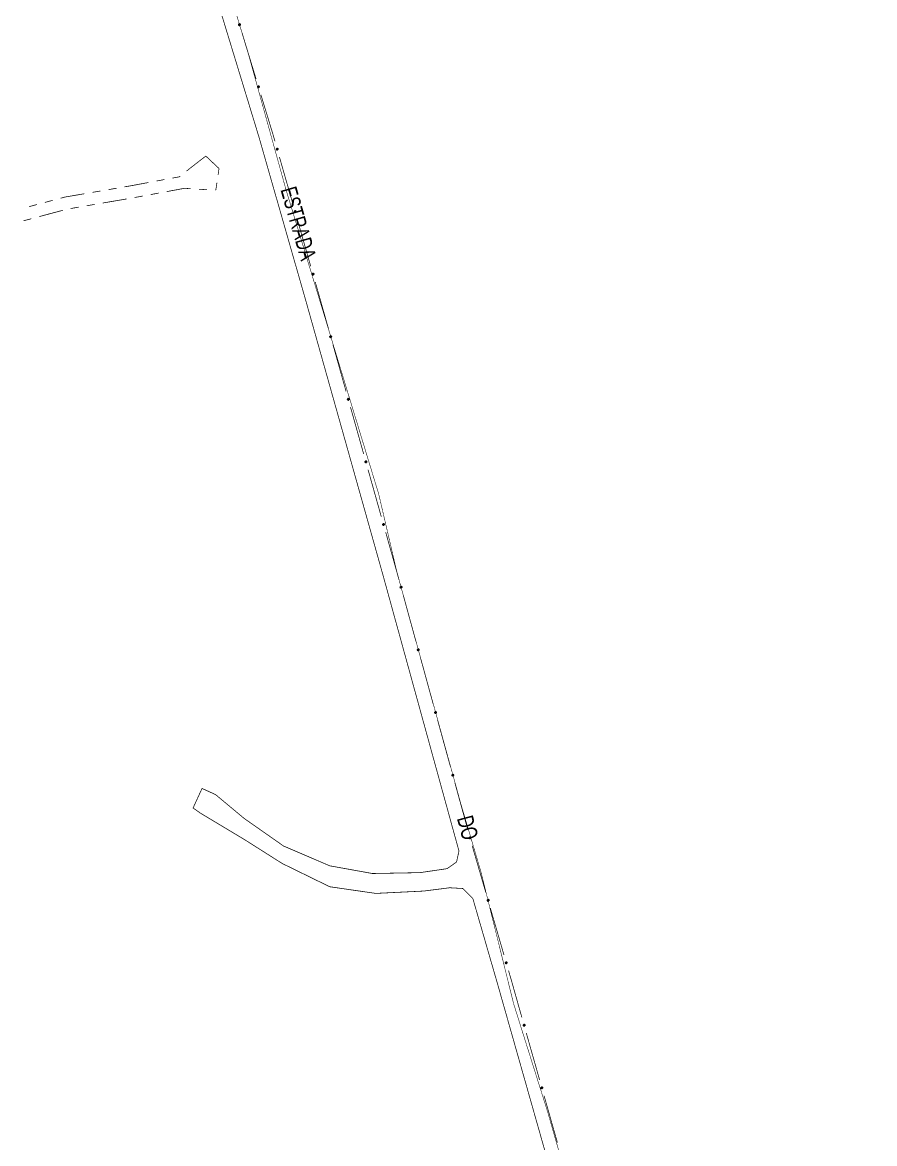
# Model space of a CAD drawing. Extents: x 205150 to 206910, y 4858726 to 4860849.
# Drawn here: x 206700.1 to 206909.9, y 4859817 to 4860092.8 of the extents above; entities that cross this region are included whole.
import ezdxf

# ---------------------------------------------------------------- set-up
doc = ezdxf.new("R2010")
doc.units = 0
doc.header["$LTSCALE"] = 1.5
doc.header["$MEASUREMENT"] = 0
doc.linetypes.add('TRACO_25', pattern=[8, 3, -1, 1, -1, 1, -1])
for name, color, linetype in [('LM-LIM-SETOR-FISCAL', 7, 'CONTINUOUS'), ('SV-EIXO-ROD-ESTR', 7, 'CONTINUOUS'), ('SV-EST-MUNIC-PAV', 20, 'CONTINUOUS'), ('SV-RUA-NAO-PAV-S-GUIA-C-GUIA', 7, 'CONTINUOUS'), ('SV-TXT-MUNIC-PAV', 20, 'CONTINUOUS')]:
    doc.layers.add(name, color=color, linetype=linetype)
doc.styles.add('ARIAL', font='ARIAL.TTF')
doc.linetypes.add('Limite', pattern='A,20,-3,[130,ltypeshp.shx,S=6.35,R=0,X=0,Y=0],-3,20', length=46)

msp = doc.modelspace()

# ---------------------------------------------------------------- linework, layer by layer
at = {"layer": 'LM-LIM-SETOR-FISCAL', "linetype": 'Limite', "ltscale": 0.1, "const_width": 0.13, "flags": 128}
msp.add_lwpolyline([(205319.29, 4860270.52), (205308.71, 4860256.67), (205305.78, 4860258.84), (205287.54, 4860237.69), (205276.64, 4860225.85), (205246.75, 4860195.21), (205217.93, 4860166.62), (205205.07, 4860154.22), (205154.16, 4860103.62), (205198.33, 4860053.28), (205217.33, 4860073.87), (205228.31, 4860086.13), (205238.29, 4860095.9), (205249.21, 4860104.33), (205257.45, 4860109.18), (205264.02, 4860112.21), (205279.18, 4860117.77), (205286.26, 4860119.79), (205298.64, 4860121.61), (205309.27, 4860122.88), (205318.87, 4860123.38), (205330.48, 4860123.39), (205348.91, 4860120.43), (205359.29, 4860117.56), (205368.87, 4860113.52), (205387.79, 4860104.36), (205416.55, 4860084.92), (205427.35, 4860072.78), (205437.08, 4860059.62), (205479.77, 4859996.22), (205490.09, 4859981.19), (205507.28, 4859955.95), (205301.82, 4859758.53), (205304.27, 4859754.35), (205308.51, 4859743.48), (205314.17, 4859730.07), (205319.34, 4859714.73), (205318.69, 4859702.13), (205317.26, 4859690.64), (205315.74, 4859682.13), (205314.47, 4859670.89), (205312.89, 4859663.45), (205309.4, 4859652.21), (205307.5, 4859644.78), (205307.82, 4859635.75), (205310.04, 4859627.84), (205314.31, 4859618.34), (205319.85, 4859606.63), (205326.97, 4859596.97), (205332.19, 4859589.73), (205339.8, 4859581.22), (205346.76, 4859572.51), (205354, 4859559.81), (205353.39, 4859552.98), (205353.27, 4859547.01), (205355.22, 4859540.43), (205360.95, 4859533.08), (205371.88, 4859519.43), (205377.63, 4859512.44), (205385.79, 4859503.96), (205396.46, 4859500.67), (205404.7, 4859492.02), (205412.93, 4859478.57), (205420.22, 4859461.9), (205423.63, 4859449.31), (205425.2, 4859433.83), (205427.41, 4859417.81), (205434.87, 4859380.22), (205437.8, 4859372.3), (205447.24, 4859361.81), (205453.54, 4859349.48), (205459.05, 4859329.54), (205466.92, 4859311.43), (205476.36, 4859294.25), (205487.12, 4859281.65), (205492.89, 4859272.47), (205496.57, 4859259.35), (205503.39, 4859250.69), (205510.74, 4859242.04), (205513.88, 4859233.64), (205518.87, 4859225.77), (205525.3, 4859218.82), (205532.12, 4859213.83), (205535.79, 4859207.8), (205538.94, 4859201.5), (205542.88, 4859195.99), (205547.34, 4859189.96), (205548.12, 4859187.59), (205557.31, 4859181.03), (205563.87, 4859170.28), (205572.52, 4859159), (205575.67, 4859152.83), (205573.49, 4859146.26), (205574.41, 4859107.72), (205574.1, 4859102.45), (205570.43, 4859091.7), (205564.13, 4859081.46), (205558.88, 4859071.49), (205553.9, 4859063.1), (205553.9, 4859053.65), (205550.78, 4858995.23), (205582.12, 4858999.84), (205643.48, 4859000.72), (205662.02, 4859003.54), (205723.44, 4859017.98), (205780.86, 4859021.75), (205796.46, 4859023.04), (205822.25, 4859018.37), (205884.61, 4859012.81), (205949.14, 4859010.7), (206010.04, 4859007.01), (206085.77, 4858991.23), (206142.93, 4858964.03), (206222.76, 4858955.8), (206247.48, 4858946.16), (206320.03, 4858923.22), (206357.59, 4858908.6), (206441.35, 4858853.88), (206472.45, 4858825.54), (206535.38, 4858773.37), (206582.46, 4858737.4), (206654.71, 4858791.02), (206678.45, 4858818.8), (206712.51, 4858857.69), (206744.07, 4858897.64), (206751.69, 4858909.49), (206759.23, 4858922.23), (206766.2, 4858935.79), (206774.68, 4858954.45), (206780.86, 4858969.77), (206787.32, 4858989.53), (206795.67, 4859017.91), (206801.34, 4859037.45), (206804.81, 4859048.55), (206810.21, 4859067.25), (206818.72, 4859096.7), (206836.07, 4859155.15), (206846.57, 4859191.69), (206849.26, 4859199.97), (206857.1, 4859228.87), (206879.44, 4859306.63), (206888.86, 4859339.28), (206892.9, 4859355.31), (206898.05, 4859377.14), (206902.33, 4859396.65), (206903.66, 4859403.73), (206904.19, 4859408.48), (206905.69, 4859418.05), (206906.56, 4859427.57), (206907.69, 4859436.73), (206908.51, 4859451.61), (206908.98, 4859469.92), (206908.88, 4859478.27), (206909.31, 4859486.41), (206909.8, 4859503.75), (206908.06, 4859522.53), (206905.79, 4859539.89), (206902.11, 4859560.26), (206898.96, 4859576.34), (206897.7, 4859582.09), (206890.37, 4859608.85), (206880.35, 4859645.11), (206869.65, 4859680.81), (206865.82, 4859696.97), (206853.5, 4859740.64), (206829.42, 4859824.64), (206821, 4859851.39), (206812.97, 4859883.79), (206808.11, 4859900.23), (206792.3, 4859957.48), (206787.8, 4859976.76), (206777.66, 4860010.06), (206765, 4860051.58), (206755.54, 4860085.7), (206750.68, 4860101.63), (206741.17, 4860125.56), (206733.16, 4860141.6), (206724.53, 4860155.76), (206720.58, 4860162.18), (206711.45, 4860176.18), (206701.64, 4860187.46), (206699.72, 4860189.66), (206688, 4860201.91), (206676.62, 4860211.53), (206661.73, 4860222.42), (206647.52, 4860230.3), (206635.25, 4860235.79), (206614.85, 4860243.29), (206606.14, 4860245.65), (206597.68, 4860248), (206583.47, 4860251.01), (206568.95, 4860253.89), (206555.52, 4860256.25), (206536.42, 4860258.75), (206515.07, 4860261.46), (206491.2, 4860264.62), (206461.18, 4860268.88), (206439.8, 4860271.78), (206410.63, 4860276.21), (206388.16, 4860279.36), (206368.66, 4860282.7), (206354.57, 4860286.28), (206341.8, 4860291.58), (206328.08, 4860297.72), (206312.52, 4860304.06), (206285.44, 4860316.18), (206266.75, 4860326.61), (206251.28, 4860335.83), (206233.37, 4860347.73), (206203.78, 4860369), (206190.98, 4860381.36), (206176.1, 4860393.77), (206148.73, 4860420.73), (206131.72, 4860438.15), (206119.93, 4860450.72), (206096.07, 4860474.64), (206079.22, 4860491.32), (206053.65, 4860516.64), (206024.02, 4860544.98), (206003.48, 4860565.32), (205982.61, 4860587.19), (205969.68, 4860601.5), (205947.41, 4860624.23), (205941.47, 4860630.27), (205933.71, 4860637.54), (205921.87, 4860648.63), (205904.16, 4860665.5), (205891.55, 4860678.66), (205883.32, 4860686.89), (205866.07, 4860704.91), (205856.37, 4860714.35), (205825.17, 4860745.55), (205813.99, 4860756.84), (205803.22, 4860767.55), (205796.49, 4860774.25), (205790.73, 4860779.92), (205778.11, 4860792.25), (205767.26, 4860803.09), (205754.34, 4860816.31), (205748.7, 4860822.1), (205743.2, 4860827.74), (205737.56, 4860833.24), (205728.8, 4860841.85), (205722.27, 4860848.82), (205716.69, 4860834.76), (205683.28, 4860785.15), (205648.13, 4860731.52), (205621.03, 4860690.19), (205590.06, 4860643.83), (205580.55, 4860630.3), (205567.6, 4860611.82), (205565.6, 4860608.82), (205469.79, 4860465.73), (205420.74, 4860392.29), (205335.67, 4860262.2), (205321.6, 4860273.55)], close=True, dxfattribs=at)
at = {"layer": 'SV-EIXO-ROD-ESTR', "flags": 128}
for points in [[(206753.59, 4860092.45), (206753.64, 4860092.43), (206753.67, 4860092.4), (206753.69, 4860092.37), (206753.7, 4860092.34), (206753.71, 4860092.3), (206753.71, 4860092.27), (206753.7, 4860092.23), (206753.68, 4860092.18), (206753.65, 4860092.15), (206753.62, 4860092.13), (206753.59, 4860092.12), (206753.55, 4860092.11), (206753.51, 4860092.11), (206753.47, 4860092.12), (206753.43, 4860092.14), (206753.4, 4860092.17), (206753.38, 4860092.2), (206753.36, 4860092.24), (206753.36, 4860092.27), (206753.36, 4860092.31), (206753.37, 4860092.35), (206753.39, 4860092.39), (206753.42, 4860092.42), (206753.45, 4860092.44), (206753.48, 4860092.46), (206753.52, 4860092.46), (206753.55, 4860092.47), (206753.59, 4860092.45)], [(206758.26, 4860077.15), (206758.31, 4860077.13), (206758.34, 4860077.1), (206758.36, 4860077.07), (206758.37, 4860077.04), (206758.38, 4860077), (206758.38, 4860076.97), (206758.37, 4860076.92), (206758.35, 4860076.88), (206758.32, 4860076.85), (206758.29, 4860076.83), (206758.25, 4860076.81), (206758.22, 4860076.81), (206758.18, 4860076.81), (206758.14, 4860076.82), (206758.1, 4860076.84), (206758.07, 4860076.87), (206758.05, 4860076.9), (206758.03, 4860076.93), (206758.03, 4860076.97), (206758.03, 4860077), (206758.04, 4860077.05), (206758.06, 4860077.09), (206758.09, 4860077.12), (206758.12, 4860077.14), (206758.15, 4860077.15), (206758.19, 4860077.16), (206758.22, 4860077.16), (206758.26, 4860077.15)], [(206762.86, 4860061.82), (206762.91, 4860061.8), (206762.94, 4860061.77), (206762.96, 4860061.74), (206762.97, 4860061.71), (206762.98, 4860061.67), (206762.98, 4860061.64), (206762.97, 4860061.6), (206762.94, 4860061.55), (206762.91, 4860061.52), (206762.88, 4860061.5), (206762.85, 4860061.49), (206762.82, 4860061.48), (206762.78, 4860061.48), (206762.74, 4860061.49), (206762.69, 4860061.52), (206762.66, 4860061.55), (206762.64, 4860061.58), (206762.63, 4860061.61), (206762.62, 4860061.65), (206762.63, 4860061.68), (206762.64, 4860061.72), (206762.66, 4860061.77), (206762.69, 4860061.8), (206762.72, 4860061.82), (206762.75, 4860061.83), (206762.79, 4860061.84), (206762.82, 4860061.84), (206762.86, 4860061.82)], [(206767.27, 4860046.44), (206767.32, 4860046.42), (206767.35, 4860046.39), (206767.37, 4860046.36), (206767.38, 4860046.33), (206767.39, 4860046.29), (206767.39, 4860046.26), (206767.38, 4860046.22), (206767.35, 4860046.17), (206767.32, 4860046.14), (206767.29, 4860046.12), (206767.26, 4860046.11), (206767.22, 4860046.1), (206767.19, 4860046.1), (206767.15, 4860046.11), (206767.1, 4860046.14), (206767.07, 4860046.17), (206767.05, 4860046.2), (206767.04, 4860046.23), (206767.03, 4860046.27), (206767.03, 4860046.3), (206767.04, 4860046.34), (206767.07, 4860046.39), (206767.1, 4860046.42), (206767.13, 4860046.44), (206767.16, 4860046.45), (206767.2, 4860046.46), (206767.23, 4860046.46), (206767.27, 4860046.44)], [(206771.68, 4860031.06), (206771.73, 4860031.04), (206771.76, 4860031.01), (206771.78, 4860030.98), (206771.79, 4860030.95), (206771.8, 4860030.91), (206771.79, 4860030.88), (206771.78, 4860030.84), (206771.76, 4860030.79), (206771.73, 4860030.76), (206771.7, 4860030.74), (206771.67, 4860030.73), (206771.63, 4860030.72), (206771.6, 4860030.72), (206771.55, 4860030.73), (206771.51, 4860030.76), (206771.48, 4860030.79), (206771.46, 4860030.82), (206771.45, 4860030.85), (206771.44, 4860030.89), (206771.44, 4860030.92), (206771.45, 4860030.96), (206771.48, 4860031), (206771.51, 4860031.04), (206771.54, 4860031.06), (206771.57, 4860031.07), (206771.6, 4860031.07), (206771.64, 4860031.08), (206771.68, 4860031.06)], [(206776.04, 4860015.67), (206776.09, 4860015.65), (206776.12, 4860015.62), (206776.14, 4860015.58), (206776.15, 4860015.55), (206776.16, 4860015.52), (206776.16, 4860015.48), (206776.15, 4860015.44), (206776.12, 4860015.4), (206776.09, 4860015.37), (206776.06, 4860015.35), (206776.03, 4860015.33), (206775.99, 4860015.33), (206775.96, 4860015.33), (206775.92, 4860015.34), (206775.87, 4860015.36), (206775.84, 4860015.39), (206775.82, 4860015.42), (206775.81, 4860015.46), (206775.8, 4860015.49), (206775.8, 4860015.53), (206775.82, 4860015.57), (206775.84, 4860015.61), (206775.87, 4860015.64), (206775.9, 4860015.66), (206775.93, 4860015.67), (206775.97, 4860015.68), (206776, 4860015.68), (206776.04, 4860015.67)], [(206780.38, 4860000.27), (206780.42, 4860000.24), (206780.45, 4860000.21), (206780.47, 4860000.18), (206780.48, 4860000.15), (206780.49, 4860000.12), (206780.49, 4860000.08), (206780.48, 4860000.04), (206780.46, 4860000), (206780.42, 4859999.96), (206780.39, 4859999.94), (206780.36, 4859999.93), (206780.33, 4859999.92), (206780.29, 4859999.93), (206780.25, 4859999.94), (206780.2, 4859999.96), (206780.17, 4859999.99), (206780.15, 4860000.02), (206780.14, 4860000.05), (206780.14, 4860000.09), (206780.14, 4860000.13), (206780.15, 4860000.17), (206780.17, 4860000.21), (206780.2, 4860000.24), (206780.23, 4860000.26), (206780.26, 4860000.27), (206780.3, 4860000.28), (206780.34, 4860000.28), (206780.38, 4860000.27)], [(206784.71, 4859984.86), (206784.75, 4859984.84), (206784.78, 4859984.81), (206784.8, 4859984.78), (206784.81, 4859984.75), (206784.82, 4859984.71), (206784.82, 4859984.68), (206784.81, 4859984.64), (206784.79, 4859984.59), (206784.76, 4859984.56), (206784.73, 4859984.54), (206784.69, 4859984.53), (206784.66, 4859984.52), (206784.62, 4859984.52), (206784.58, 4859984.53), (206784.54, 4859984.56), (206784.51, 4859984.59), (206784.49, 4859984.62), (206784.47, 4859984.65), (206784.47, 4859984.69), (206784.47, 4859984.72), (206784.48, 4859984.76), (206784.5, 4859984.81), (206784.53, 4859984.84), (206784.56, 4859984.86), (206784.6, 4859984.87), (206784.63, 4859984.88), (206784.67, 4859984.88), (206784.71, 4859984.86)], [(206789.04, 4859969.46), (206789.08, 4859969.44), (206789.12, 4859969.41), (206789.14, 4859969.38), (206789.15, 4859969.35), (206789.15, 4859969.31), (206789.15, 4859969.27), (206789.14, 4859969.23), (206789.12, 4859969.19), (206789.09, 4859969.16), (206789.06, 4859969.14), (206789.02, 4859969.13), (206788.99, 4859969.12), (206788.95, 4859969.12), (206788.91, 4859969.13), (206788.87, 4859969.16), (206788.84, 4859969.19), (206788.82, 4859969.22), (206788.81, 4859969.25), (206788.8, 4859969.29), (206788.8, 4859969.32), (206788.81, 4859969.36), (206788.84, 4859969.4), (206788.86, 4859969.44), (206788.9, 4859969.45), (206788.93, 4859969.47), (206788.96, 4859969.47), (206789, 4859969.47), (206789.04, 4859969.46)], [(206793.36, 4859954.05), (206793.4, 4859954.03), (206793.43, 4859954), (206793.45, 4859953.97), (206793.46, 4859953.94), (206793.47, 4859953.9), (206793.47, 4859953.87), (206793.46, 4859953.83), (206793.43, 4859953.78), (206793.4, 4859953.75), (206793.37, 4859953.73), (206793.34, 4859953.72), (206793.3, 4859953.71), (206793.26, 4859953.71), (206793.22, 4859953.73), (206793.18, 4859953.75), (206793.15, 4859953.78), (206793.13, 4859953.81), (206793.12, 4859953.84), (206793.11, 4859953.88), (206793.11, 4859953.91), (206793.13, 4859953.96), (206793.15, 4859954), (206793.18, 4859954.03), (206793.21, 4859954.05), (206793.24, 4859954.06), (206793.28, 4859954.07), (206793.31, 4859954.07), (206793.36, 4859954.05)], [(206797.6, 4859938.63), (206797.65, 4859938.6), (206797.68, 4859938.58), (206797.7, 4859938.54), (206797.71, 4859938.51), (206797.71, 4859938.48), (206797.71, 4859938.44), (206797.7, 4859938.4), (206797.68, 4859938.36), (206797.65, 4859938.33), (206797.62, 4859938.3), (206797.58, 4859938.29), (206797.55, 4859938.29), (206797.51, 4859938.29), (206797.47, 4859938.3), (206797.43, 4859938.32), (206797.4, 4859938.35), (206797.38, 4859938.38), (206797.37, 4859938.42), (206797.36, 4859938.45), (206797.36, 4859938.49), (206797.37, 4859938.53), (206797.4, 4859938.57), (206797.43, 4859938.6), (206797.46, 4859938.62), (206797.49, 4859938.63), (206797.53, 4859938.64), (206797.56, 4859938.64), (206797.6, 4859938.63)], [(206801.85, 4859923.2), (206801.89, 4859923.18), (206801.93, 4859923.15), (206801.95, 4859923.12), (206801.96, 4859923.09), (206801.96, 4859923.05), (206801.96, 4859923.01), (206801.95, 4859922.97), (206801.93, 4859922.93), (206801.9, 4859922.9), (206801.87, 4859922.88), (206801.83, 4859922.87), (206801.8, 4859922.86), (206801.76, 4859922.86), (206801.72, 4859922.87), (206801.68, 4859922.9), (206801.65, 4859922.93), (206801.63, 4859922.96), (206801.62, 4859922.99), (206801.61, 4859923.03), (206801.61, 4859923.06), (206801.62, 4859923.1), (206801.65, 4859923.15), (206801.68, 4859923.18), (206801.71, 4859923.2), (206801.74, 4859923.21), (206801.77, 4859923.21), (206801.81, 4859923.21), (206801.85, 4859923.2)], [(206806.1, 4859907.78), (206806.14, 4859907.75), (206806.18, 4859907.72), (206806.19, 4859907.69), (206806.2, 4859907.66), (206806.21, 4859907.62), (206806.21, 4859907.59), (206806.2, 4859907.55), (206806.18, 4859907.51), (206806.15, 4859907.47), (206806.11, 4859907.45), (206806.08, 4859907.44), (206806.05, 4859907.43), (206806.01, 4859907.44), (206805.97, 4859907.45), (206805.93, 4859907.47), (206805.9, 4859907.5), (206805.88, 4859907.53), (206805.86, 4859907.57), (206805.86, 4859907.6), (206805.86, 4859907.64), (206805.87, 4859907.68), (206805.9, 4859907.72), (206805.92, 4859907.75), (206805.95, 4859907.77), (206805.99, 4859907.78), (206806.02, 4859907.79), (206806.06, 4859907.79), (206806.1, 4859907.78)], [(206810.35, 4859892.35), (206810.39, 4859892.33), (206810.42, 4859892.3), (206810.44, 4859892.27), (206810.45, 4859892.23), (206810.46, 4859892.2), (206810.46, 4859892.16), (206810.45, 4859892.12), (206810.43, 4859892.08), (206810.39, 4859892.05), (206810.36, 4859892.03), (206810.33, 4859892.02), (206810.3, 4859892.01), (206810.26, 4859892.01), (206810.22, 4859892.02), (206810.17, 4859892.05), (206810.14, 4859892.08), (206810.13, 4859892.11), (206810.11, 4859892.14), (206810.11, 4859892.18), (206810.11, 4859892.21), (206810.12, 4859892.25), (206810.14, 4859892.29), (206810.17, 4859892.33), (206810.2, 4859892.34), (206810.24, 4859892.36), (206810.27, 4859892.36), (206810.31, 4859892.36), (206810.35, 4859892.35)], [(206814.79, 4859876.98), (206814.83, 4859876.96), (206814.86, 4859876.93), (206814.88, 4859876.9), (206814.89, 4859876.86), (206814.9, 4859876.83), (206814.9, 4859876.79), (206814.89, 4859876.75), (206814.87, 4859876.71), (206814.83, 4859876.68), (206814.8, 4859876.66), (206814.77, 4859876.64), (206814.74, 4859876.64), (206814.7, 4859876.64), (206814.66, 4859876.65), (206814.62, 4859876.67), (206814.58, 4859876.7), (206814.57, 4859876.73), (206814.55, 4859876.77), (206814.55, 4859876.8), (206814.55, 4859876.84), (206814.56, 4859876.88), (206814.58, 4859876.92), (206814.61, 4859876.95), (206814.64, 4859876.97), (206814.67, 4859876.98), (206814.71, 4859876.99), (206814.74, 4859876.99), (206814.79, 4859876.98)], [(206819.26, 4859861.62), (206819.3, 4859861.6), (206819.33, 4859861.57), (206819.35, 4859861.54), (206819.36, 4859861.5), (206819.37, 4859861.47), (206819.37, 4859861.43), (206819.36, 4859861.39), (206819.34, 4859861.35), (206819.31, 4859861.32), (206819.28, 4859861.3), (206819.24, 4859861.28), (206819.21, 4859861.28), (206819.17, 4859861.28), (206819.13, 4859861.29), (206819.09, 4859861.31), (206819.06, 4859861.34), (206819.04, 4859861.37), (206819.03, 4859861.4), (206819.02, 4859861.44), (206819.02, 4859861.48), (206819.03, 4859861.52), (206819.05, 4859861.56), (206819.08, 4859861.59), (206819.11, 4859861.61), (206819.15, 4859861.62), (206819.18, 4859861.63), (206819.22, 4859861.63), (206819.26, 4859861.62)], [(206823.66, 4859846.23), (206823.7, 4859846.21), (206823.73, 4859846.18), (206823.75, 4859846.15), (206823.76, 4859846.12), (206823.77, 4859846.08), (206823.77, 4859846.05), (206823.76, 4859846.01), (206823.73, 4859845.96), (206823.7, 4859845.93), (206823.67, 4859845.91), (206823.64, 4859845.9), (206823.61, 4859845.89), (206823.57, 4859845.89), (206823.53, 4859845.9), (206823.48, 4859845.93), (206823.45, 4859845.96), (206823.43, 4859845.99), (206823.42, 4859846.02), (206823.41, 4859846.06), (206823.42, 4859846.09), (206823.43, 4859846.13), (206823.45, 4859846.18), (206823.48, 4859846.21), (206823.51, 4859846.23), (206823.54, 4859846.24), (206823.58, 4859846.25), (206823.61, 4859846.25), (206823.66, 4859846.23)], [(206828.02, 4859830.84), (206828.07, 4859830.82), (206828.1, 4859830.79), (206828.12, 4859830.76), (206828.13, 4859830.73), (206828.14, 4859830.69), (206828.14, 4859830.65), (206828.13, 4859830.61), (206828.1, 4859830.57), (206828.07, 4859830.54), (206828.04, 4859830.52), (206828.01, 4859830.51), (206827.97, 4859830.5), (206827.94, 4859830.5), (206827.9, 4859830.51), (206827.85, 4859830.54), (206827.82, 4859830.56), (206827.8, 4859830.6), (206827.79, 4859830.63), (206827.78, 4859830.66), (206827.78, 4859830.7), (206827.79, 4859830.74), (206827.82, 4859830.78), (206827.85, 4859830.82), (206827.88, 4859830.83), (206827.91, 4859830.85), (206827.95, 4859830.85), (206827.98, 4859830.85), (206828.02, 4859830.84)]]:
    msp.add_lwpolyline(points, close=True, dxfattribs=at)
for points in [[(206753.36, 4860092.31), (206753.43, 4860092.14)], [(206753.36, 4860092.29), (206753.41, 4860092.16)], [(206753.36, 4860092.27), (206753.4, 4860092.17)], [(206753.37, 4860092.35), (206753.47, 4860092.12)], [(206753.37, 4860092.32), (206753.45, 4860092.14)], [(206753.38, 4860092.37), (206753.49, 4860092.12)], [(206753.39, 4860092.39), (206753.51, 4860092.11)], [(206753.4, 4860092.41), (206753.53, 4860092.12)], [(206753.42, 4860092.42), (206753.55, 4860092.11)], [(206753.43, 4860092.43), (206753.57, 4860092.12)], [(206753.45, 4860092.44), (206753.59, 4860092.12)], [(206753.47, 4860092.45), (206753.6, 4860092.12)], [(206753.48, 4860092.46), (206753.62, 4860092.13)], [(206753.5, 4860092.46), (206753.63, 4860092.15)], [(206753.52, 4860092.46), (206753.65, 4860092.15)], [(206753.54, 4860092.46), (206753.66, 4860092.17)], [(206753.55, 4860092.47), (206753.68, 4860092.18)], [(206753.57, 4860092.46), (206753.69, 4860092.21)], [(206753.59, 4860092.45), (206753.7, 4860092.23)], [(206753.62, 4860092.44), (206753.7, 4860092.26)], [(206753.64, 4860092.43), (206753.71, 4860092.27)], [(206753.66, 4860092.42), (206753.71, 4860092.29)], [(206753.67, 4860092.4), (206753.71, 4860092.3)], [(206758.03, 4860077), (206758.1, 4860076.84)], [(206758.03, 4860076.98), (206758.08, 4860076.86)], [(206758.03, 4860076.97), (206758.07, 4860076.87)], [(206758.04, 4860077.05), (206758.14, 4860076.82)], [(206758.04, 4860077.02), (206758.12, 4860076.84)], [(206758.05, 4860077.06), (206758.16, 4860076.82)], [(206758.06, 4860077.09), (206758.18, 4860076.81)], [(206758.07, 4860077.1), (206758.2, 4860076.81)], [(206758.09, 4860077.12), (206758.22, 4860076.81)], [(206758.1, 4860077.13), (206758.24, 4860076.81)], [(206758.12, 4860077.14), (206758.25, 4860076.81)], [(206758.14, 4860077.14), (206758.27, 4860076.82)], [(206758.15, 4860077.15), (206758.29, 4860076.83)], [(206758.17, 4860077.15), (206758.3, 4860076.84)], [(206758.19, 4860077.16), (206758.32, 4860076.85)], [(206758.21, 4860077.16), (206758.33, 4860076.87)], [(206758.22, 4860077.16), (206758.35, 4860076.88)], [(206758.24, 4860077.15), (206758.36, 4860076.91)], [(206758.26, 4860077.15), (206758.37, 4860076.92)], [(206758.29, 4860077.14), (206758.37, 4860076.95)], [(206758.31, 4860077.13), (206758.38, 4860076.97)], [(206758.33, 4860077.11), (206758.38, 4860076.99)], [(206758.34, 4860077.1), (206758.38, 4860077)], [(206762.62, 4860061.65), (206762.66, 4860061.55)], [(206762.63, 4860061.7), (206762.71, 4860061.51)], [(206762.63, 4860061.68), (206762.69, 4860061.52)], [(206762.63, 4860061.66), (206762.68, 4860061.54)], [(206762.64, 4860061.72), (206762.74, 4860061.49)], [(206762.65, 4860061.74), (206762.76, 4860061.49)], [(206762.66, 4860061.77), (206762.78, 4860061.48)], [(206762.67, 4860061.78), (206762.79, 4860061.49)], [(206762.69, 4860061.8), (206762.82, 4860061.48)], [(206762.7, 4860061.8), (206762.83, 4860061.49)], [(206762.72, 4860061.82), (206762.85, 4860061.49)], [(206762.74, 4860061.82), (206762.86, 4860061.5)], [(206762.75, 4860061.83), (206762.88, 4860061.5)], [(206762.77, 4860061.83), (206762.9, 4860061.52)], [(206762.79, 4860061.84), (206762.91, 4860061.52)], [(206762.81, 4860061.83), (206762.93, 4860061.54)], [(206762.82, 4860061.84), (206762.94, 4860061.55)], [(206762.84, 4860061.83), (206762.95, 4860061.58)], [(206762.86, 4860061.82), (206762.97, 4860061.6)], [(206762.89, 4860061.81), (206762.97, 4860061.62)], [(206762.91, 4860061.8), (206762.98, 4860061.64)], [(206762.93, 4860061.78), (206762.97, 4860061.66)], [(206762.94, 4860061.77), (206762.98, 4860061.67)], [(206767.03, 4860046.3), (206767.1, 4860046.14)], [(206767.03, 4860046.27), (206767.07, 4860046.17)], [(206767.04, 4860046.34), (206767.15, 4860046.11)], [(206767.04, 4860046.32), (206767.12, 4860046.13)], [(206767.04, 4860046.28), (206767.08, 4860046.16)], [(206767.06, 4860046.36), (206767.17, 4860046.11)], [(206767.07, 4860046.39), (206767.19, 4860046.1)], [(206767.08, 4860046.4), (206767.2, 4860046.11)], [(206767.1, 4860046.42), (206767.22, 4860046.1)], [(206767.11, 4860046.42), (206767.24, 4860046.11)], [(206767.13, 4860046.44), (206767.26, 4860046.11)], [(206767.14, 4860046.44), (206767.27, 4860046.12)], [(206767.16, 4860046.45), (206767.29, 4860046.12)], [(206767.18, 4860046.45), (206767.31, 4860046.14)], [(206767.2, 4860046.46), (206767.32, 4860046.14)], [(206767.22, 4860046.45), (206767.34, 4860046.16)], [(206767.23, 4860046.46), (206767.35, 4860046.17)], [(206767.25, 4860046.45), (206767.36, 4860046.2)], [(206767.27, 4860046.44), (206767.38, 4860046.22)], [(206767.3, 4860046.43), (206767.38, 4860046.24)], [(206767.32, 4860046.42), (206767.39, 4860046.26)], [(206767.34, 4860046.4), (206767.38, 4860046.28)], [(206767.35, 4860046.39), (206767.39, 4860046.29)], [(206771.44, 4860030.92), (206771.51, 4860030.76)], [(206771.44, 4860030.9), (206771.49, 4860030.78)], [(206771.44, 4860030.89), (206771.48, 4860030.79)], [(206771.45, 4860030.96), (206771.55, 4860030.73)], [(206771.45, 4860030.94), (206771.53, 4860030.75)], [(206771.47, 4860030.98), (206771.57, 4860030.73)], [(206771.48, 4860031), (206771.6, 4860030.72)], [(206771.49, 4860031.02), (206771.61, 4860030.73)], [(206771.51, 4860031.04), (206771.63, 4860030.72)], [(206771.52, 4860031.04), (206771.65, 4860030.73)], [(206771.54, 4860031.06), (206771.67, 4860030.73)], [(206771.55, 4860031.06), (206771.68, 4860030.73)], [(206771.57, 4860031.07), (206771.7, 4860030.74)], [(206771.59, 4860031.07), (206771.72, 4860030.76)], [(206771.6, 4860031.07), (206771.73, 4860030.76)], [(206771.62, 4860031.07), (206771.75, 4860030.78)], [(206771.64, 4860031.08), (206771.76, 4860030.79)], [(206771.66, 4860031.07), (206771.77, 4860030.82)], [(206771.68, 4860031.06), (206771.78, 4860030.84)], [(206771.71, 4860031.05), (206771.79, 4860030.86)], [(206771.73, 4860031.04), (206771.79, 4860030.88)], [(206771.74, 4860031.02), (206771.79, 4860030.9)], [(206771.76, 4860031.01), (206771.8, 4860030.91)], [(206775.8, 4860015.53), (206775.87, 4860015.36)], [(206775.8, 4860015.49), (206775.84, 4860015.39)], [(206775.81, 4860015.54), (206775.89, 4860015.36)], [(206775.81, 4860015.51), (206775.85, 4860015.38)], [(206775.82, 4860015.57), (206775.92, 4860015.34)], [(206775.83, 4860015.59), (206775.93, 4860015.34)], [(206775.84, 4860015.61), (206775.96, 4860015.33)], [(206775.85, 4860015.62), (206775.97, 4860015.33)], [(206775.87, 4860015.64), (206775.99, 4860015.33)], [(206775.88, 4860015.65), (206776.01, 4860015.33)], [(206775.9, 4860015.66), (206776.03, 4860015.33)], [(206775.92, 4860015.66), (206776.04, 4860015.34)], [(206775.93, 4860015.67), (206776.06, 4860015.35)], [(206775.95, 4860015.67), (206776.08, 4860015.36)], [(206775.97, 4860015.68), (206776.09, 4860015.37)], [(206775.99, 4860015.68), (206776.11, 4860015.39)], [(206776, 4860015.68), (206776.12, 4860015.4)], [(206776.02, 4860015.67), (206776.13, 4860015.42)], [(206776.04, 4860015.67), (206776.15, 4860015.44)], [(206776.07, 4860015.66), (206776.15, 4860015.47)], [(206776.09, 4860015.65), (206776.16, 4860015.48)], [(206776.11, 4860015.63), (206776.15, 4860015.51)], [(206776.12, 4860015.62), (206776.16, 4860015.52)], [(206780.14, 4860000.13), (206780.2, 4859999.96)], [(206780.14, 4860000.1), (206780.19, 4859999.98)], [(206780.14, 4860000.09), (206780.17, 4859999.99)], [(206780.15, 4860000.17), (206780.25, 4859999.94)], [(206780.15, 4860000.14), (206780.22, 4859999.96)], [(206780.16, 4860000.18), (206780.27, 4859999.93)], [(206780.17, 4860000.21), (206780.29, 4859999.93)], [(206780.19, 4860000.22), (206780.3, 4859999.93)], [(206780.2, 4860000.24), (206780.33, 4859999.92)], [(206780.22, 4860000.25), (206780.34, 4859999.93)], [(206780.23, 4860000.26), (206780.36, 4859999.93)], [(206780.25, 4860000.26), (206780.37, 4859999.94)], [(206780.26, 4860000.27), (206780.39, 4859999.94)], [(206780.28, 4860000.27), (206780.41, 4859999.96)], [(206780.3, 4860000.28), (206780.42, 4859999.96)], [(206780.32, 4860000.27), (206780.44, 4859999.98)], [(206780.34, 4860000.28), (206780.46, 4860000)], [(206780.35, 4860000.27), (206780.46, 4860000.02)], [(206780.38, 4860000.27), (206780.48, 4860000.04)], [(206780.4, 4860000.25), (206780.48, 4860000.07)], [(206780.42, 4860000.24), (206780.49, 4860000.08)], [(206780.44, 4860000.23), (206780.49, 4860000.11)], [(206780.45, 4860000.21), (206780.49, 4860000.12)], [(206784.47, 4859984.72), (206784.54, 4859984.56)], [(206784.47, 4859984.7), (206784.52, 4859984.58)], [(206784.47, 4859984.69), (206784.51, 4859984.59)], [(206784.48, 4859984.76), (206784.58, 4859984.53)], [(206784.48, 4859984.74), (206784.56, 4859984.55)], [(206784.49, 4859984.78), (206784.6, 4859984.53)], [(206784.5, 4859984.81), (206784.62, 4859984.52)], [(206784.52, 4859984.82), (206784.64, 4859984.53)], [(206784.53, 4859984.84), (206784.66, 4859984.52)], [(206784.55, 4859984.84), (206784.67, 4859984.53)], [(206784.56, 4859984.86), (206784.69, 4859984.53)], [(206784.58, 4859984.86), (206784.71, 4859984.54)], [(206784.6, 4859984.87), (206784.73, 4859984.54)], [(206784.62, 4859984.87), (206784.74, 4859984.56)], [(206784.63, 4859984.88), (206784.76, 4859984.56)], [(206784.65, 4859984.87), (206784.77, 4859984.58)], [(206784.67, 4859984.88), (206784.79, 4859984.59)], [(206784.69, 4859984.87), (206784.8, 4859984.62)], [(206784.71, 4859984.86), (206784.81, 4859984.64)], [(206784.73, 4859984.85), (206784.81, 4859984.66)], [(206784.75, 4859984.84), (206784.82, 4859984.68)], [(206784.77, 4859984.82), (206784.82, 4859984.7)], [(206784.78, 4859984.81), (206784.82, 4859984.71)], [(206788.8, 4859969.32), (206788.87, 4859969.16)], [(206788.8, 4859969.3), (206788.85, 4859969.18)], [(206788.8, 4859969.29), (206788.84, 4859969.19)], [(206788.81, 4859969.36), (206788.91, 4859969.13)], [(206788.81, 4859969.34), (206788.89, 4859969.15)], [(206788.83, 4859969.38), (206788.93, 4859969.13)], [(206788.84, 4859969.4), (206788.95, 4859969.12)], [(206788.85, 4859969.42), (206788.97, 4859969.13)], [(206788.86, 4859969.44), (206788.99, 4859969.12)], [(206788.88, 4859969.44), (206789.01, 4859969.13)], [(206788.9, 4859969.45), (206789.02, 4859969.13)], [(206788.91, 4859969.46), (206789.04, 4859969.13)], [(206788.93, 4859969.47), (206789.06, 4859969.14)], [(206788.95, 4859969.47), (206789.07, 4859969.15)], [(206788.96, 4859969.47), (206789.09, 4859969.16)], [(206788.98, 4859969.47), (206789.1, 4859969.18)], [(206789, 4859969.47), (206789.12, 4859969.19)], [(206789.02, 4859969.47), (206789.13, 4859969.22)], [(206789.04, 4859969.46), (206789.14, 4859969.23)], [(206789.06, 4859969.45), (206789.15, 4859969.26)], [(206789.08, 4859969.44), (206789.15, 4859969.27)], [(206789.1, 4859969.42), (206789.15, 4859969.3)], [(206789.12, 4859969.41), (206789.15, 4859969.31)], [(206793.11, 4859953.91), (206793.18, 4859953.75)], [(206793.11, 4859953.88), (206793.15, 4859953.78)], [(206793.12, 4859953.93), (206793.2, 4859953.74)], [(206793.12, 4859953.89), (206793.16, 4859953.77)], [(206793.13, 4859953.96), (206793.22, 4859953.73)], [(206793.14, 4859953.97), (206793.24, 4859953.72)], [(206793.15, 4859954), (206793.26, 4859953.71)], [(206793.16, 4859954.01), (206793.28, 4859953.72)], [(206793.18, 4859954.03), (206793.3, 4859953.71)], [(206793.19, 4859954.03), (206793.32, 4859953.72)], [(206793.21, 4859954.05), (206793.34, 4859953.72)], [(206793.23, 4859954.05), (206793.35, 4859953.73)], [(206793.24, 4859954.06), (206793.37, 4859953.73)], [(206793.26, 4859954.06), (206793.39, 4859953.75)], [(206793.28, 4859954.07), (206793.4, 4859953.75)], [(206793.3, 4859954.06), (206793.42, 4859953.77)], [(206793.31, 4859954.07), (206793.43, 4859953.78)], [(206793.33, 4859954.06), (206793.44, 4859953.81)], [(206793.36, 4859954.05), (206793.46, 4859953.83)], [(206793.38, 4859954.04), (206793.46, 4859953.85)], [(206793.4, 4859954.03), (206793.47, 4859953.87)], [(206793.42, 4859954.01), (206793.46, 4859953.89)], [(206793.43, 4859954), (206793.47, 4859953.9)], [(206797.36, 4859938.49), (206797.43, 4859938.32)], [(206797.36, 4859938.47), (206797.41, 4859938.34)], [(206797.36, 4859938.45), (206797.4, 4859938.35)], [(206797.37, 4859938.53), (206797.47, 4859938.3)], [(206797.37, 4859938.5), (206797.45, 4859938.32)], [(206797.39, 4859938.55), (206797.49, 4859938.3)], [(206797.4, 4859938.57), (206797.51, 4859938.29)], [(206797.41, 4859938.58), (206797.53, 4859938.29)], [(206797.43, 4859938.6), (206797.55, 4859938.29)], [(206797.44, 4859938.61), (206797.57, 4859938.29)], [(206797.46, 4859938.62), (206797.58, 4859938.29)], [(206797.47, 4859938.62), (206797.6, 4859938.3)], [(206797.49, 4859938.63), (206797.62, 4859938.3)], [(206797.51, 4859938.63), (206797.63, 4859938.32)], [(206797.53, 4859938.64), (206797.65, 4859938.33)], [(206797.55, 4859938.64), (206797.66, 4859938.35)], [(206797.56, 4859938.64), (206797.68, 4859938.36)], [(206797.58, 4859938.63), (206797.69, 4859938.38)], [(206797.6, 4859938.63), (206797.7, 4859938.4)], [(206797.63, 4859938.61), (206797.71, 4859938.43)], [(206797.65, 4859938.6), (206797.71, 4859938.44)], [(206797.66, 4859938.59), (206797.71, 4859938.47)], [(206797.68, 4859938.58), (206797.71, 4859938.48)], [(206801.61, 4859923.06), (206801.68, 4859922.9)], [(206801.61, 4859923.04), (206801.66, 4859922.92)], [(206801.61, 4859923.03), (206801.65, 4859922.93)], [(206801.62, 4859923.1), (206801.72, 4859922.87)], [(206801.62, 4859923.08), (206801.7, 4859922.89)], [(206801.64, 4859923.12), (206801.74, 4859922.87)], [(206801.65, 4859923.15), (206801.76, 4859922.86)], [(206801.66, 4859923.16), (206801.78, 4859922.87)], [(206801.68, 4859923.18), (206801.8, 4859922.86)], [(206801.69, 4859923.18), (206801.81, 4859922.87)], [(206801.71, 4859923.2), (206801.83, 4859922.87)], [(206801.72, 4859923.2), (206801.85, 4859922.87)], [(206801.74, 4859923.21), (206801.87, 4859922.88)], [(206801.76, 4859923.21), (206801.88, 4859922.89)], [(206801.77, 4859923.21), (206801.9, 4859922.9)], [(206801.79, 4859923.21), (206801.91, 4859922.92)], [(206801.81, 4859923.21), (206801.93, 4859922.93)], [(206801.83, 4859923.21), (206801.94, 4859922.96)], [(206801.85, 4859923.2), (206801.95, 4859922.97)], [(206801.87, 4859923.19), (206801.95, 4859923)], [(206801.89, 4859923.18), (206801.96, 4859923.01)], [(206801.91, 4859923.16), (206801.96, 4859923.04)], [(206801.93, 4859923.15), (206801.96, 4859923.05)], [(206805.97, 4859907.77), (206806.1, 4859907.45)], [(206805.99, 4859907.78), (206806.11, 4859907.45)], [(206806.01, 4859907.78), (206806.13, 4859907.47)], [(206806.02, 4859907.79), (206806.15, 4859907.47)], [(206806.04, 4859907.78), (206806.16, 4859907.49)], [(206806.06, 4859907.79), (206806.18, 4859907.51)], [(206806.08, 4859907.78), (206806.19, 4859907.53)], [(206806.1, 4859907.78), (206806.2, 4859907.55)], [(206805.86, 4859907.64), (206805.93, 4859907.47)], [(206805.86, 4859907.62), (206805.91, 4859907.49)], [(206805.86, 4859907.6), (206805.9, 4859907.5)], [(206805.87, 4859907.68), (206805.97, 4859907.45)], [(206805.87, 4859907.65), (206805.95, 4859907.47)], [(206805.89, 4859907.7), (206805.99, 4859907.45)], [(206805.9, 4859907.72), (206806.01, 4859907.44)], [(206805.91, 4859907.73), (206806.03, 4859907.44)], [(206805.92, 4859907.75), (206806.05, 4859907.43)], [(206805.94, 4859907.76), (206806.06, 4859907.44)], [(206805.95, 4859907.77), (206806.08, 4859907.44)], [(206806.12, 4859907.76), (206806.2, 4859907.58)], [(206806.14, 4859907.75), (206806.21, 4859907.59)], [(206806.16, 4859907.74), (206806.21, 4859907.61)], [(206806.18, 4859907.72), (206806.21, 4859907.62)], [(206810.11, 4859892.21), (206810.17, 4859892.05)], [(206810.11, 4859892.19), (206810.16, 4859892.07)], [(206810.11, 4859892.18), (206810.14, 4859892.08)], [(206810.12, 4859892.25), (206810.22, 4859892.02)], [(206810.12, 4859892.23), (206810.19, 4859892.04)], [(206810.13, 4859892.27), (206810.24, 4859892.02)], [(206810.14, 4859892.29), (206810.26, 4859892.01)], [(206810.16, 4859892.31), (206810.27, 4859892.01)], [(206810.17, 4859892.33), (206810.3, 4859892.01)], [(206810.19, 4859892.33), (206810.31, 4859892.01)], [(206810.2, 4859892.34), (206810.33, 4859892.02)], [(206810.22, 4859892.35), (206810.34, 4859892.02)], [(206810.24, 4859892.36), (206810.36, 4859892.03)], [(206810.26, 4859892.36), (206810.38, 4859892.04)], [(206810.27, 4859892.36), (206810.39, 4859892.05)], [(206810.29, 4859892.36), (206810.41, 4859892.07)], [(206810.31, 4859892.36), (206810.43, 4859892.08)], [(206810.33, 4859892.36), (206810.43, 4859892.1)], [(206810.35, 4859892.35), (206810.45, 4859892.12)], [(206810.37, 4859892.34), (206810.45, 4859892.15)], [(206810.39, 4859892.33), (206810.46, 4859892.16)], [(206810.41, 4859892.31), (206810.46, 4859892.19)], [(206810.42, 4859892.3), (206810.46, 4859892.2)], [(206814.55, 4859876.84), (206814.62, 4859876.67)], [(206814.55, 4859876.82), (206814.6, 4859876.69)], [(206814.55, 4859876.8), (206814.58, 4859876.7)], [(206814.56, 4859876.88), (206814.66, 4859876.65)], [(206814.56, 4859876.85), (206814.64, 4859876.67)], [(206814.57, 4859876.9), (206814.68, 4859876.65)], [(206814.58, 4859876.92), (206814.7, 4859876.64)], [(206814.59, 4859876.93), (206814.72, 4859876.64)], [(206814.61, 4859876.95), (206814.74, 4859876.64)], [(206814.62, 4859876.96), (206814.75, 4859876.64)], [(206814.64, 4859876.97), (206814.77, 4859876.64)], [(206814.66, 4859876.98), (206814.79, 4859876.65)], [(206814.67, 4859876.98), (206814.8, 4859876.66)], [(206814.69, 4859876.98), (206814.82, 4859876.67)], [(206814.71, 4859876.99), (206814.83, 4859876.68)], [(206814.73, 4859876.99), (206814.85, 4859876.7)], [(206814.74, 4859876.99), (206814.87, 4859876.71)], [(206814.76, 4859876.99), (206814.87, 4859876.73)], [(206814.79, 4859876.98), (206814.89, 4859876.75)], [(206814.81, 4859876.97), (206814.89, 4859876.78)], [(206814.83, 4859876.96), (206814.9, 4859876.79)], [(206814.85, 4859876.94), (206814.9, 4859876.82)], [(206814.86, 4859876.93), (206814.9, 4859876.83)], [(206819.02, 4859861.48), (206819.09, 4859861.31)], [(206819.02, 4859861.45), (206819.07, 4859861.33)], [(206819.02, 4859861.44), (206819.06, 4859861.34)], [(206819.03, 4859861.52), (206819.13, 4859861.29)], [(206819.03, 4859861.49), (206819.11, 4859861.31)], [(206819.04, 4859861.53), (206819.15, 4859861.29)], [(206819.05, 4859861.56), (206819.17, 4859861.28)], [(206819.07, 4859861.57), (206819.19, 4859861.28)], [(206819.08, 4859861.59), (206819.21, 4859861.28)], [(206819.1, 4859861.6), (206819.23, 4859861.28)], [(206819.11, 4859861.61), (206819.24, 4859861.28)], [(206819.13, 4859861.61), (206819.26, 4859861.29)], [(206819.15, 4859861.62), (206819.28, 4859861.3)], [(206819.17, 4859861.62), (206819.29, 4859861.31)], [(206819.18, 4859861.63), (206819.31, 4859861.32)], [(206819.2, 4859861.63), (206819.32, 4859861.34)], [(206819.22, 4859861.63), (206819.34, 4859861.35)], [(206819.24, 4859861.62), (206819.35, 4859861.37)], [(206819.26, 4859861.62), (206819.36, 4859861.39)], [(206819.28, 4859861.6), (206819.36, 4859861.42)], [(206819.3, 4859861.6), (206819.37, 4859861.43)], [(206819.32, 4859861.58), (206819.37, 4859861.46)], [(206819.33, 4859861.57), (206819.37, 4859861.47)], [(206823.41, 4859846.06), (206823.45, 4859845.96)], [(206823.42, 4859846.09), (206823.48, 4859845.93)], [(206823.42, 4859846.07), (206823.47, 4859845.95)], [(206823.43, 4859846.13), (206823.53, 4859845.9)], [(206823.43, 4859846.11), (206823.5, 4859845.92)], [(206823.44, 4859846.15), (206823.55, 4859845.9)], [(206823.45, 4859846.18), (206823.57, 4859845.89)], [(206823.46, 4859846.19), (206823.58, 4859845.9)], [(206823.48, 4859846.21), (206823.61, 4859845.89)], [(206823.49, 4859846.21), (206823.62, 4859845.9)], [(206823.51, 4859846.23), (206823.64, 4859845.9)], [(206823.53, 4859846.23), (206823.65, 4859845.91)], [(206823.54, 4859846.24), (206823.67, 4859845.91)], [(206823.56, 4859846.24), (206823.69, 4859845.93)], [(206823.58, 4859846.25), (206823.7, 4859845.93)], [(206823.6, 4859846.24), (206823.72, 4859845.95)], [(206823.61, 4859846.25), (206823.73, 4859845.96)], [(206823.63, 4859846.24), (206823.74, 4859845.99)], [(206823.66, 4859846.23), (206823.76, 4859846.01)], [(206823.68, 4859846.22), (206823.76, 4859846.03)], [(206823.7, 4859846.21), (206823.77, 4859846.05)], [(206823.72, 4859846.19), (206823.76, 4859846.07)], [(206823.73, 4859846.18), (206823.77, 4859846.08)], [(206827.78, 4859830.7), (206827.85, 4859830.54)], [(206827.78, 4859830.66), (206827.82, 4859830.56)], [(206827.79, 4859830.74), (206827.9, 4859830.51)], [(206827.79, 4859830.72), (206827.87, 4859830.53)], [(206827.79, 4859830.68), (206827.83, 4859830.56)], [(206827.81, 4859830.76), (206827.91, 4859830.51)], [(206827.82, 4859830.78), (206827.94, 4859830.5)], [(206827.83, 4859830.8), (206827.95, 4859830.5)], [(206827.85, 4859830.82), (206827.97, 4859830.5)], [(206827.86, 4859830.82), (206827.99, 4859830.51)], [(206827.88, 4859830.83), (206828.01, 4859830.51)], [(206827.89, 4859830.84), (206828.02, 4859830.51)], [(206827.91, 4859830.85), (206828.04, 4859830.52)], [(206827.93, 4859830.85), (206828.06, 4859830.53)], [(206827.95, 4859830.85), (206828.07, 4859830.54)], [(206827.97, 4859830.85), (206828.09, 4859830.56)], [(206827.98, 4859830.85), (206828.1, 4859830.57)], [(206828, 4859830.85), (206828.11, 4859830.6)], [(206828.02, 4859830.84), (206828.13, 4859830.61)], [(206828.05, 4859830.83), (206828.13, 4859830.64)], [(206828.07, 4859830.82), (206828.14, 4859830.65)], [(206828.08, 4859830.8), (206828.13, 4859830.68)], [(206828.1, 4859830.79), (206828.14, 4859830.69)]]:
    msp.add_lwpolyline(points, dxfattribs=at)
at = {"layer": 'SV-EIXO-ROD-ESTR', "const_width": 0.18, "flags": 128}
for points in [[(206754.12, 4860090.37), (206755.28, 4860086.55)], [(206755.28, 4860086.55), (206755.54, 4860085.7)], [(206755.54, 4860085.7), (206757.62, 4860078.89)], [(206758.78, 4860075.07), (206761.41, 4860066.46)], [(206761.41, 4860066.46), (206761.62, 4860065.78)], [(206761.62, 4860065.78), (206762.25, 4860063.58)], [(206763.35, 4860059.73), (206766.66, 4860048.2)], [(206767.76, 4860044.35), (206771.06, 4860032.82)], [(206772.17, 4860028.97), (206773.27, 4860025.13)], [(206773.27, 4860025.13), (206773.29, 4860025.04)], [(206773.29, 4860025.04), (206775.44, 4860017.43)], [(206776.52, 4860013.58), (206779.77, 4860002.02)], [(206780.85, 4859998.17), (206784.1, 4859986.62)], [(206785.18, 4859982.77), (206788.43, 4859971.22)], [(206789.52, 4859967.37), (206792.22, 4859957.74)], [(206792.22, 4859957.74), (206792.3, 4859957.48)], [(206792.3, 4859957.48), (206792.76, 4859955.81)], [(206793.82, 4859951.96), (206797, 4859940.39)], [(206798.07, 4859936.53), (206801.25, 4859924.96)], [(206802.31, 4859921.11), (206805.5, 4859909.54)], [(206806.56, 4859905.68), (206809.75, 4859894.11)], [(206810.81, 4859890.25), (206810.92, 4859889.87)], [(206810.92, 4859889.87), (206814.16, 4859878.73)], [(206815.28, 4859874.89), (206818.63, 4859863.37)], [(206819.75, 4859859.53), (206820.31, 4859857.61)], [(206820.31, 4859857.61), (206820.4, 4859857.32)], [(206820.4, 4859857.32), (206823.04, 4859847.99)], [(206824.13, 4859844.14), (206827.41, 4859832.6)], [(206828.5, 4859828.75), (206831.78, 4859817.2)]]:
    msp.add_lwpolyline(points, dxfattribs=at)
at = {"layer": 'SV-EST-MUNIC-PAV', "linetype": 'Continuous', "const_width": 0.18, "flags": 128}
for points in [[(206723.46, 4860151.12), (206730.62, 4860139.06), (206737.97, 4860124.14), (206747.38, 4860100.48), (206752.2, 4860084.68), (206758.27, 4860064.78), (206769.93, 4860024.09), (206788.93, 4859956.54), (206807.55, 4859888.95)], [(206758.27, 4860064.78), (206769.93, 4860024.09), (206788.93, 4859956.54), (206807.55, 4859888.95)], [(206905.38, 4859478.43), (206906.43, 4859501.66), (206904.57, 4859522.14), (206902.32, 4859539.35), (206895.86, 4859575.01), (206886.46, 4859610.21), (206874.1, 4859655.23), (206850.13, 4859739.69), (206817.02, 4859856.35), (206810.98, 4859877.22)]]:
    msp.add_lwpolyline(points, dxfattribs=at)
at = {"layer": 'SV-RUA-NAO-PAV-S-GUIA-C-GUIA', "const_width": 0.18, "flags": 128}
for points in [[(206745.23, 4860059.96), (206742.86, 4860058.12)], [(206745.23, 4860059.96), (206748.14, 4860057.22)], [(206742.54, 4860057.88), (206740.5, 4860056.27)], [(206742.86, 4860058.12), (206742.54, 4860057.88)], [(206748.14, 4860057.22), (206748.49, 4860056.9)], [(206748.49, 4860056.9), (206748.26, 4860055.39)], [(206735.05, 4860054.18), (206733.09, 4860053.81)], [(206738.7, 4860054.85), (206737.02, 4860054.54)], [(206738.93, 4860055.03), (206738.7, 4860054.85)], [(206719.3, 4860051.36), (206717.33, 4860051.03)], [(206723.25, 4860052.04), (206721.27, 4860051.7)], [(206726.35, 4860052.57), (206725.22, 4860052.38)], [(206727.19, 4860052.72), (206726.35, 4860052.57)], [(206731.12, 4860053.45), (206727.19, 4860052.72)], [(206739.98, 4860052.02), (206735.6, 4860051.21)], [(206740.53, 4860051.99), (206739.98, 4860052.02)], [(206741.53, 4860051.92), (206740.53, 4860051.99)], [(206744.72, 4860051.72), (206743.52, 4860051.8)], [(206745.52, 4860051.69), (206744.72, 4860051.72)], [(206747.7, 4860051.61), (206747.52, 4860051.62)], [(206747.82, 4860052.42), (206747.7, 4860051.61)], [(206747.97, 4860053.41), (206747.82, 4860052.42)], [(206707.54, 4860049.06), (206705.6, 4860048.55)], [(206710.56, 4860049.87), (206709.47, 4860049.58)], [(206711.42, 4860050.02), (206710.56, 4860049.87)], [(206715.36, 4860050.69), (206711.42, 4860050.02)], [(206725.77, 4860049.41), (206719.85, 4860048.4)], [(206729.7, 4860050.12), (206727.74, 4860049.76)], [(206733.64, 4860050.85), (206731.67, 4860050.48)], [(206703.67, 4860048.03), (206701.74, 4860047.51)], [(206710.02, 4860046.61), (206704.22, 4860045.06)], [(206713.94, 4860047.39), (206711.97, 4860047.05)], [(206717.88, 4860048.06), (206715.91, 4860047.73)], [(206702.29, 4860044.54), (206700.36, 4860044.03)]]:
    msp.add_lwpolyline(points, dxfattribs=at)
at = {"layer": 'SV-RUA-NAO-PAV-S-GUIA-C-GUIA', "linetype": 'TRACO_25', "const_width": 0.18, "flags": 128}
for points in [[(206810.98, 4859877.22), (206808.53, 4859879.72), (206805.28, 4859879.91), (206798.89, 4859879.1), (206787.06, 4859878.52), (206775.73, 4859880.16), (206764.02, 4859885.89), (206754.51, 4859891.92), (206743.89, 4859898.28), (206742.1, 4859899.54), (206744.3, 4859904.35)], [(206807.55, 4859888.95), (206806.96, 4859886.25), (206804.64, 4859884.61), (206797.96, 4859883.63), (206786.27, 4859883.41), (206775.73, 4859885.31), (206764.34, 4859890.2), (206754.66, 4859896.98), (206747.6, 4859902.85), (206744.3, 4859904.35)]]:
    msp.add_lwpolyline(points, dxfattribs=at)

# ---------------------------------------------------------------- texts
at = {"layer": 'SV-TXT-MUNIC-PAV', "style": 'ARIAL', "width": 0.7}
for s, rotation, p in [('ESTRADA', 286, (206763.58, 4860051.71)), ('DO', 285, (206807.02, 4859897))]:
    msp.add_text(s, height=4, rotation=rotation, dxfattribs=at).set_placement(p)

doc.saveas('drawing.dxf')
